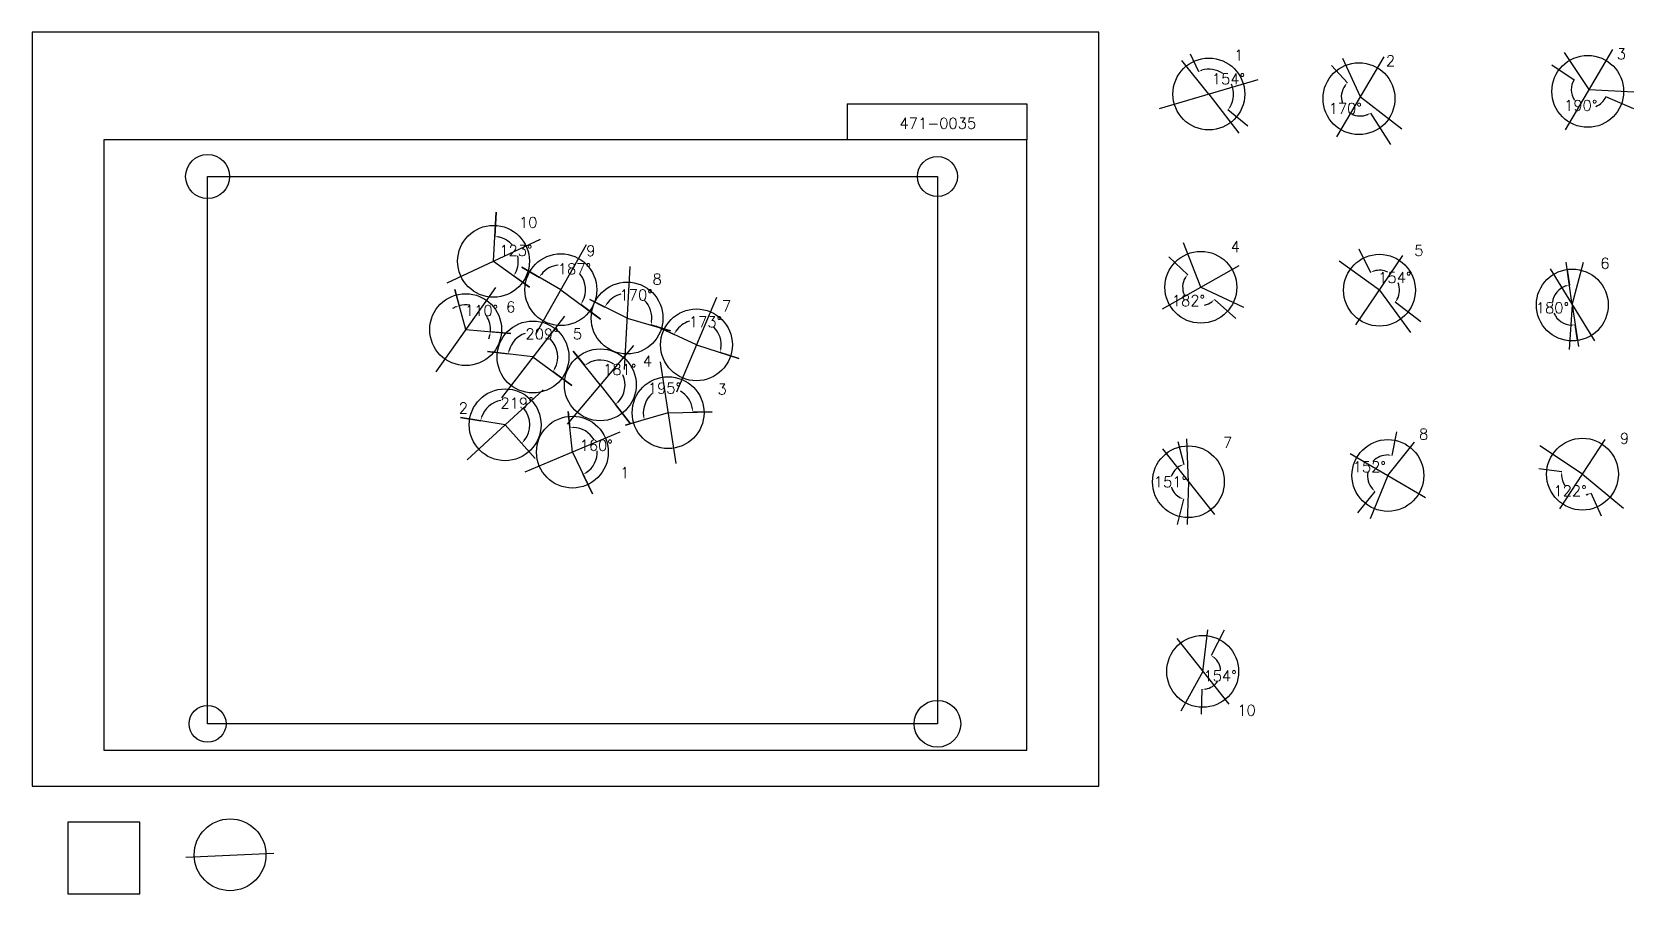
# Model space of a CAD drawing. Extents: x 0 to 2230150, y -150000 to 1050000.
import ezdxf

# ---------------------------------------------------------------- set-up
doc = ezdxf.new("R2010")
doc.units = 0
doc.header["$MEASUREMENT"] = 0
doc.layers.get('0').update_dxf_attribs({"linetype": 'CONTINUOUS'})
doc.layers.get('Defpoints').update_dxf_attribs({"linetype": 'CONTINUOUS'})
for name, color, linetype in [('_0-0_', 7, 'CONTINUOUS'), ('_0-1_V-nasSTD', 7, 'CONTINUOUS'), ('_0-2_番号', 7, 'CONTINUOUS'), ('ADD_LINE', 7, 'CONTINUOUS'), ('文字', 7, 'CONTINUOUS'), ('画像', 7, 'CONTINUOUS')]:
    doc.layers.add(name, color=color, linetype=linetype)
doc.layers.add('位置合わせ用', color=7, linetype='CONTINUOUS', plot=False)
doc.styles.get("Standard").update_dxf_attribs({"font": 'txt', "height": 15000, "bigfont": 'bigfont.shx'})
doc.dimstyles.get("Standard").update_dxf_attribs({"dimtxt": 0.18, "dimasz": 0.18, "dimexe": 0.18, "dimexo": 0.0625, "dimgap": 0.09, "dimtad": 0, "dimtih": 1, "dimtoh": 1, "dimdec": 4, "dimzin": 0, "dimdsep": 46, "dimtxsty": 'Standard', "dimcen": 0.09, "dimadec": 0, "dimazin": 0, "dimtfac": 1, "dimtdec": 4, "dimtofl": 0, "dimtmove": 0, "dimatfit": 3, "dimfxl": 1, "dimtolj": 1, "dimtzin": 0, "dimarcsym": 0})
picture_1 = doc.add_image_def('image1.jpg', size_in_pixel=(800, 600))

# ---------------------------------------------------------------- blocks, each defined once
blk = doc.blocks.new('-000-CCURVE_ORG002')
at = {"layer": '_0-0_', "color": 5, "linetype": 'Continuous'}
for p, q in [((30, -10), (10, -10)), ((10, -10), (10, -30)), ((30, -30), (30, -10)), ((10, -30), (30, -30))]:
    blk.add_line(p, q, dxfattribs=at)
blk = doc.blocks.new('-008-$$ATRU$$11$$背景色$$色$$0_0_0')
at = {"layer": '_0-2_番号'}
blk.add_blockref('-000-CCURVE_ORG002', (0, 0), dxfattribs=at)
blk = doc.blocks.new('*D27')
at = {"layer": 'ADD_LINE', "color": 0, "linetype": 'Continuous', "lineweight": -2}
for p, q in [((1612482, 1019756), (1623866, 995044)), ((1692790, 918934), (1664951, 941812))]:
    blk.add_line(p, q, dxfattribs=at)
for start, end in [(55.935441, 106.423298), (328.898292, 23.176446)]:
    blk.add_arc((1638300, 963714), 34496, start, end, dxfattribs=at)
at = {"layer": 'ADD_LINE', "color": 0}
for points in [[(1628254, 997582), (1628840, 996022), (1623866, 995045)], [(1667157, 946376), (1668518, 945414), (1664951, 941812)]]:
    blk.add_solid(points, dxfattribs=at)
at = {"layer": 'Defpoints', "color": 0}
for p in [(1612482, 1019756), (1638300, 963714), (1672046, 970868), (1692790, 918934)]:
    blk.add_point(p, dxfattribs=at)
at = {"layer": 'ADD_LINE', "color": 0, "linetype": 'Continuous', "insert": (1665608, 984790), "char_height": 15000, "attachment_point": 5}
blk.add_mtext('\\A1;154%%d', dxfattribs=at)
blk = doc.blocks.new('*D28')
at = {"color": 0, "linetype": 'Continuous', "lineweight": -2}
for p, q in [((1809179, 1003391), (1831324, 979396)), ((1891517, 893504), (1863720, 937271))]:
    blk.add_line(p, q, dxfattribs=at)
for start, end in [(143.458517, 199.177328), (242.968088, 291.666013)]:
    blk.add_arc((1849418, 959791), 26678, start, end, dxfattribs=at)
at = {"color": 0}
for points in [[(1828604, 975119), (1827364, 976233), (1831324, 979396)], [(1859646, 934256), (1858888, 935740), (1863721, 937271)]]:
    blk.add_solid(points, dxfattribs=at)
at = {"layer": 'Defpoints', "color": 0}
for p in [(1809179, 1003391), (1849418, 959791), (1823088, 955491), (1891518, 893504)]:
    blk.add_point(p, dxfattribs=at)
at = {"color": 0, "linetype": 'Continuous', "insert": (1828270, 943528), "char_height": 15000, "attachment_point": 5}
blk.add_mtext('\\A1;170%%d', dxfattribs=at)
blk = doc.blocks.new('*D31')
at = {"layer": 'ADD_LINE', "color": 0, "linetype": 'Continuous', "lineweight": -2}
for p, q in [((2115662, 1004203), (2146913, 983688)), ((2230150, 942907), (2190978, 959896))]:
    blk.add_line(p, q, dxfattribs=at)
for start, end in [(146.716384, 215.556167), (291.744567, 336.55299)]:
    blk.add_arc((2167922, 969896), 25131, start, end, dxfattribs=at)
at = {"layer": 'ADD_LINE', "color": 0}
for points in [[(2146913, 983688), (2146913, 983688), (2146913, 983688)], [(2190978, 959896), (2190978, 959896), (2190978, 959896)]]:
    blk.add_solid(points, dxfattribs=at)
at = {"layer": 'Defpoints', "color": 0}
for p in [(2115662, 1004204), (2167922, 969896), (2146156, 957332), (2230150, 942907)]:
    blk.add_point(p, dxfattribs=at)
at = {"layer": 'ADD_LINE', "color": 0, "linetype": 'Continuous', "insert": (2155982, 947782), "char_height": 15000, "attachment_point": 5}
blk.add_mtext('\\A1;190%%d', dxfattribs=at)
blk = doc.blocks.new('*D492')
at = {"color": 0, "linetype": 'Continuous', "lineweight": -2}
for p, q in [((1582560, 737261), (1608834, 712185)), ((1675657, 651191), (1646046, 677753))]:
    blk.add_line(p, q, dxfattribs=at)
for start, end in [(147.654398, 205.986177), (282.024317, 306.788949)]:
    blk.add_arc((1627174, 694681), 25352, start, end, dxfattribs=at)
at = {"color": 0}
for points in [[(1606412, 707733), (1605099, 708759), (1608834, 712185)], [(1642919, 673763), (1641794, 674993), (1646046, 677753)]]:
    blk.add_solid(points, dxfattribs=at)
at = {"layer": 'Defpoints', "color": 0}
for p in [(1582560, 737262), (1627174, 694681), (1602920, 687300), (1675658, 651190)]:
    blk.add_point(p, dxfattribs=at)
at = {"color": 0, "linetype": 'Continuous', "insert": (1609955, 676073), "char_height": 15000, "attachment_point": 5}
blk.add_mtext('\\A1;182%%d', dxfattribs=at)
blk = doc.blocks.new('*D493')
at = {"color": 0, "linetype": 'Continuous', "lineweight": -2}
for p, q in [((1847215, 748386), (1863522, 715452)), ((1933285, 646506), (1897834, 673710))]:
    blk.add_line(p, q, dxfattribs=at)
for start, end in [(64.877904, 105.999917), (332.840982, 21.383423)]:
    blk.add_arc((1875830, 690596), 27737, start, end, dxfattribs=at)
at = {"color": 0}
for points in [[(1867883, 718035), (1868485, 716481), (1863522, 715453)], [(1899804, 678380), (1901213, 677489), (1897835, 673710)]]:
    blk.add_solid(points, dxfattribs=at)
at = {"layer": 'Defpoints', "color": 0}
for p in [(1847214, 748386), (1887525, 715747), (1875830, 690596), (1933286, 646506)]:
    blk.add_point(p, dxfattribs=at)
at = {"color": 0, "linetype": 'Continuous', "insert": (1897257, 708209), "char_height": 15000, "attachment_point": 5}
blk.add_mtext('\\A1;154%%d', dxfattribs=at)
blk = doc.blocks.new('*D494')
at = {"color": 0, "linetype": 'Continuous', "lineweight": -2}
for p, q in [((2097719, 442479), (2129651, 438247)), ((2185031, 375777), (2170441, 407971))]:
    blk.add_line(p, q, dxfattribs=at)
for start, end in [(182.32444, 213.011449), (280.28229, 284.506363)]:
    blk.add_arc((2158450, 434431), 29051, start, end, dxfattribs=at)
at = {"color": 0}
for points in [[(2130255, 433215), (2128590, 433290), (2129651, 438247)], [(2166004, 405520), (2165449, 407092), (2170441, 407970)]]:
    blk.add_solid(points, dxfattribs=at)
at = {"layer": 'Defpoints', "color": 0}
for p in [(2097719, 442479), (2158450, 434431), (2134111, 418569), (2185032, 375776)]:
    blk.add_point(p, dxfattribs=at)
at = {"color": 0, "linetype": 'Continuous', "insert": (2141135, 411104), "char_height": 15000, "attachment_point": 5}
blk.add_mtext('\\A1;122%%d', dxfattribs=at)
blk = doc.blocks.new('*D495')
at = {"color": 0, "linetype": 'Continuous', "lineweight": -2}
for p, q in [((1899485, 493442), (1893065, 460614)), ((1845899, 380648), (1869761, 410403))]:
    blk.add_line(p, q, dxfattribs=at)
for start, end in [(88.997379, 136.834749), (170.916699, 221.208715)]:
    blk.add_arc((1887594, 432640), 28505, start, end, dxfattribs=at)
at = {"color": 0}
for points in [[(1888005, 460311), (1888181, 461969), (1893065, 460615)], [(1865573, 413259), (1866726, 414463), (1869761, 410403)]]:
    blk.add_solid(points, dxfattribs=at)
at = {"layer": 'Defpoints', "color": 0}
for p in [(1899486, 493442), (1869381, 454567), (1887594, 432640), (1845899, 380648)]:
    blk.add_point(p, dxfattribs=at)
at = {"color": 0, "linetype": 'Continuous', "insert": (1861739, 444640), "char_height": 15000, "attachment_point": 5}
blk.add_mtext('\\A1;152%%d', dxfattribs=at)
blk = doc.blocks.new('*D496')
at = {"color": 0, "linetype": 'Continuous', "lineweight": -2}
for p, q in [((1594921, 479957), (1603443, 448007)), ((1594453, 364310), (1603625, 399771))]:
    blk.add_line(p, q, dxfattribs=at)
for start, end in [(116.442259, 162.722612), (197.730428, 243.989803)]:
    blk.add_arc((1609870, 423913), 24936, start, end, dxfattribs=at)
at = {"color": 0}
for points in [[(1599060, 445461), (1598471, 447020), (1603443, 448007)], [(1598646, 400720), (1599223, 402284), (1603625, 399771)]]:
    blk.add_solid(points, dxfattribs=at)
at = {"layer": 'Defpoints', "color": 0}
for p in [(1594921, 479958), (1587247, 434403), (1609870, 423913), (1594453, 364310)]:
    blk.add_point(p, dxfattribs=at)
at = {"color": 0, "linetype": 'Continuous', "insert": (1584933, 423819), "char_height": 15000, "attachment_point": 5}
blk.add_mtext('\\A1;151%%d', dxfattribs=at)
blk = doc.blocks.new('*D497')
at = {"color": 0, "linetype": 'Continuous', "lineweight": -2}
for p, q in [((2137280, 719501), (2140368, 697666)), ((2151611, 620534), (2148379, 642348))]:
    blk.add_line(p, q, dxfattribs=at)
for start, end in [(108.314688, 172.816777), (204.310121, 268.164898)]:
    blk.add_arc((2144282, 669994), 27948, start, end, dxfattribs=at)
at = {"color": 0}
for points in [[(2135690, 695715), (2135310, 697337), (2140368, 697666)], [(2143435, 641228), (2143339, 642892), (2148379, 642348)]]:
    blk.add_solid(points, dxfattribs=at)
at = {"layer": 'Defpoints', "color": 0}
for p in [(2137280, 719501), (2144282, 669994), (2122350, 652671), (2151611, 620534)]:
    blk.add_point(p, dxfattribs=at)
at = {"color": 0, "linetype": 'Continuous', "insert": (2116623, 665988), "char_height": 15000, "attachment_point": 5}
blk.add_mtext('\\A1;180%%d', dxfattribs=at)
blk = doc.blocks.new('*D662')
at = {"color": 0, "linetype": 'Continuous', "lineweight": -2}
for p, q in [((1659684, 217062), (1641346, 182000)), ((1628066, 100544), (1629066, 134978))]:
    blk.add_line(p, q, dxfattribs=at)
for start, end in [(2.755917, 50.881259), (279.845571, 326.395586)]:
    blk.add_arc((1629789, 159904), 24936, start, end, dxfattribs=at)
at = {"color": 0}
for points in [[(1645980, 179947), (1645064, 178555), (1641346, 182001)], [(1633993, 136166), (1634112, 134504), (1629066, 134978)]]:
    blk.add_solid(points, dxfattribs=at)
at = {"layer": 'Defpoints', "color": 0}
for p in [(1659684, 217062), (1629789, 159904), (1648804, 143771), (1628066, 100544)]:
    blk.add_point(p, dxfattribs=at)
at = {"color": 0, "linetype": 'Continuous', "insert": (1653916, 153603), "char_height": 15000, "attachment_point": 5}
blk.add_mtext('\\A1;154%%d', dxfattribs=at)
blk = doc.blocks.new('*D665')
at = {"layer": 'ADD_LINE', "color": 0, "linetype": 'Continuous', "lineweight": -2}
for p, q in [((869103, 640518), (893747, 629037)), ((983771, 595551), (957851, 603897))]:
    blk.add_line(p, q, dxfattribs=at)
for start, end in [(106.687625, 146.70708), (350.464761, 45.524055)]:
    blk.add_arc((925015, 614469), 34496, start, end, dxfattribs=at)
at = {"layer": 'ADD_LINE', "color": 0}
for points in [[(895453, 633810), (896909, 632999), (893747, 629037)], [(958225, 608952), (959844, 608557), (957851, 603897)]]:
    blk.add_solid(points, dxfattribs=at)
at = {"layer": 'Defpoints', "color": 0}
for p in [(869103, 640518), (951527, 636538), (925015, 614469), (983771, 595551)]:
    blk.add_point(p, dxfattribs=at)
at = {"layer": 'ADD_LINE', "color": 0, "linetype": 'Continuous', "insert": (937610, 646583), "char_height": 15000, "attachment_point": 5}
blk.add_mtext('\\A1;173%%d', dxfattribs=at)
blk = doc.blocks.new('*D668')
at = {"layer": 'ADD_LINE', "color": 0, "linetype": 'Continuous', "lineweight": -2}
for p, q in [((776544, 677617), (797525, 667170)), ((888963, 634148), (861523, 642145))]:
    blk.add_line(p, q, dxfattribs=at)
for start, end in [(104.586002, 145.219132), (352.065409, 45.553391)]:
    blk.add_arc((828405, 651795), 34496, start, end, dxfattribs=at)
at = {"layer": 'ADD_LINE', "color": 0}
for points in [[(799355, 671898), (800789, 671049), (797525, 667170)], [(861755, 647208), (863385, 646859), (861523, 642144)]]:
    blk.add_solid(points, dxfattribs=at)
at = {"layer": 'Defpoints', "color": 0}
for p in [(776544, 677617), (824237, 686038), (828405, 651795), (888964, 634148)]:
    blk.add_point(p, dxfattribs=at)
at = {"layer": 'ADD_LINE', "color": 0, "linetype": 'Continuous', "insert": (840968, 683922), "char_height": 15000, "attachment_point": 5}
blk.add_mtext('\\A1;170%%d', dxfattribs=at)
blk = doc.blocks.new('*D671')
at = {"layer": 'ADD_LINE', "color": 0, "linetype": 'Continuous', "lineweight": -2}
for p, q in [((681724, 722482), (706246, 708450)), ((791332, 650346), (763875, 670746))]:
    blk.add_line(p, q, dxfattribs=at)
for start, end in [(96.013977, 141.908872), (331.701412, 38.271747)]:
    blk.add_arc((736186, 691318), 34496, start, end, dxfattribs=at)
at = {"layer": 'ADD_LINE', "color": 0}
for points in [[(708345, 713064), (709728, 712134), (706245, 708450)], [(765856, 675412), (767262, 674518), (763876, 670746)]]:
    blk.add_solid(points, dxfattribs=at)
at = {"layer": 'Defpoints', "color": 0}
for p in [(681724, 722482), (737423, 725791), (736186, 691318), (791332, 650346)]:
    blk.add_point(p, dxfattribs=at)
at = {"layer": 'ADD_LINE', "color": 0, "linetype": 'Continuous', "insert": (755072, 720184), "char_height": 15000, "attachment_point": 5}
blk.add_mtext('\\A1;187%%d', dxfattribs=at)
blk = doc.blocks.new('*D674')
at = {"layer": 'ADD_LINE', "color": 0, "linetype": 'Continuous', "lineweight": -2}
for p, q in [((646123, 799302), (644325, 765288)), ((692497, 694846), (670497, 710685))]:
    blk.add_line(p, q, dxfattribs=at)
for start, end in [(40.515966, 78.660523), (332.55888, 12.40479)]:
    blk.add_arc((642503, 730841), 34496, start, end, dxfattribs=at)
at = {"layer": 'ADD_LINE', "color": 0}
for points in [[(649390, 765490), (649181, 763836), (644325, 765288)], [(672407, 715381), (673827, 714507), (670497, 710685)]]:
    blk.add_solid(points, dxfattribs=at)
at = {"layer": 'Defpoints', "color": 0}
for p in [(646123, 799302), (642503, 730841), (676859, 733941), (692497, 694846)]:
    blk.add_point(p, dxfattribs=at)
at = {"layer": 'ADD_LINE', "color": 0, "linetype": 'Continuous', "insert": (673610, 745751), "char_height": 15000, "attachment_point": 5}
blk.add_mtext('\\A1;123%%d', dxfattribs=at)
blk = doc.blocks.new('*D677')
at = {"layer": 'ADD_LINE', "color": 0, "linetype": 'Continuous', "lineweight": -2}
for p, q in [((946990, 521033), (919984, 520603)), ((826140, 502765), (852374, 510406))]:
    blk.add_line(p, q, dxfattribs=at)
for start, end in [(129.520546, 187.928625), (9.224159, 59.79262)]:
    blk.add_arc((885493, 520054), 34496, start, end, dxfattribs=at)
at = {"layer": 'ADD_LINE', "color": 0}
for points in [[(850512, 515121), (852142, 515470), (852374, 510406)], [(918712, 525510), (920372, 525657), (919984, 520603)]]:
    blk.add_solid(points, dxfattribs=at)
at = {"layer": 'Defpoints', "color": 0}
for p in [(899511, 551573), (885493, 520054), (946990, 521033), (826140, 502764)]:
    blk.add_point(p, dxfattribs=at)
at = {"layer": 'ADD_LINE', "color": 0, "linetype": 'Continuous', "insert": (880348, 554164), "char_height": 15000, "attachment_point": 5}
blk.add_mtext('\\A1;195%%d', dxfattribs=at)
blk = doc.blocks.new('*D680')
at = {"layer": 'ADD_LINE', "color": 0, "linetype": 'Continuous', "lineweight": -2}
for p, q in [((753435, 605596), (769444, 585713)), ((832964, 504461), (812127, 531515))]:
    blk.add_line(p, q, dxfattribs=at)
for start, end in [(56.733002, 120.528031), (315.914786, 23.658254)]:
    blk.add_arc((791078, 558844), 34496, start, end, dxfattribs=at)
at = {"layer": 'ADD_LINE', "color": 0}
for points in [[(773082, 589244), (774030, 587873), (769444, 585713)], [(815302, 535467), (816412, 534223), (812127, 531515)]]:
    blk.add_solid(points, dxfattribs=at)
at = {"layer": 'Defpoints', "color": 0}
for p in [(753435, 605596), (791078, 558844), (825237, 563654), (832964, 504460)]:
    blk.add_point(p, dxfattribs=at)
at = {"layer": 'ADD_LINE', "color": 0, "linetype": 'Continuous', "insert": (818179, 580187), "char_height": 15000, "attachment_point": 5}
blk.add_mtext('\\A1;181%%d', dxfattribs=at)
blk = doc.blocks.new('*D683')
at = {"layer": 'ADD_LINE', "color": 0, "linetype": 'Continuous', "lineweight": -2}
for p, q in [((634090, 605347), (663153, 601807)), ((751661, 558037), (725261, 577302))]:
    blk.add_line(p, q, dxfattribs=at)
for start, end in [(108.752179, 164.742242), (332.193835, 45.462496)]:
    blk.add_arc((697395, 597635), 34496, start, end, dxfattribs=at)
at = {"layer": 'ADD_LINE', "color": 0}
for points in [[(663298, 606874), (664933, 606553), (663153, 601807)], [(727201, 581985), (728615, 581103), (725261, 577302)]]:
    blk.add_solid(points, dxfattribs=at)
at = {"layer": 'Defpoints', "color": 0}
for p in [(634090, 605347), (726125, 616728), (697395, 597635), (751661, 558037)]:
    blk.add_point(p, dxfattribs=at)
at = {"layer": 'ADD_LINE', "color": 0, "linetype": 'Continuous', "insert": (710056, 629724), "char_height": 15000, "attachment_point": 5}
blk.add_mtext('\\A1;209%%d', dxfattribs=at)
blk = doc.blocks.new('*D686')
at = {"layer": 'ADD_LINE', "color": 0, "linetype": 'Continuous', "lineweight": -2}
for p, q in [((588429, 691482), (594598, 668963)), ((666747, 630401), (638087, 632808))]:
    blk.add_line(p, q, dxfattribs=at)
for start, end in [(80.533258, 105.32089), (113.632966, 121.945042), (355.200247, 33.472611), (338.576095, 346.888171)]:
    blk.add_arc((603712, 635694), 34496, start, end, dxfattribs=at)
at = {"layer": 'ADD_LINE', "color": 0}
for points in [[(590162, 666511), (589606, 668082), (594598, 668964)], [(638132, 627739), (636485, 627998), (638087, 632808)]]:
    blk.add_solid(points, dxfattribs=at)
at = {"layer": 'Defpoints', "color": 0}
for p in [(588428, 691482), (632996, 653926), (603712, 635694), (666748, 630401)]:
    blk.add_point(p, dxfattribs=at)
at = {"layer": 'ADD_LINE', "color": 0, "linetype": 'Continuous', "insert": (625765, 662220), "char_height": 15000, "attachment_point": 5}
blk.add_mtext('\\A1;110%%d', dxfattribs=at)
blk = doc.blocks.new('*D689')
at = {"layer": 'ADD_LINE', "color": 0, "linetype": 'Continuous', "lineweight": -2}
for p, q in [((746509, 521501), (748768, 499477)), ((780235, 407208), (767271, 434090))]:
    blk.add_line(p, q, dxfattribs=at)
for start, end in [(29.321665, 87.543719), (304.057526, 3.145355)]:
    blk.add_arc((752287, 465161), 34496, start, end, dxfattribs=at)
at = {"layer": 'ADD_LINE', "color": 0}
for points in [[(753741, 500458), (753790, 498792), (748768, 499477)], [(771190, 437305), (772021, 435860), (767271, 434090)]]:
    blk.add_solid(points, dxfattribs=at)
at = {"layer": 'Defpoints', "color": 0}
for p in [(746509, 521502), (752287, 465161), (786162, 458648), (780235, 407208)]:
    blk.add_point(p, dxfattribs=at)
at = {"layer": 'ADD_LINE', "color": 0, "linetype": 'Continuous', "insert": (785479, 474554), "char_height": 15000, "attachment_point": 5}
blk.add_mtext('\\A1;160%%d', dxfattribs=at)
blk = doc.blocks.new('*D692')
at = {"layer": 'ADD_LINE', "color": 0, "linetype": 'Continuous', "lineweight": -2}
for p, q in [((596617, 513538), (624577, 508884)), ((700490, 456391), (681601, 477509))]:
    blk.add_line(p, q, dxfattribs=at)
for start, end in [(99.799635, 162.237955), (320.122511, 41.202246)]:
    blk.add_arc((658604, 503220), 34496, start, end, dxfattribs=at)
at = {"layer": 'ADD_LINE', "color": 0}
for points in [[(624943, 513940), (626563, 513548), (624577, 508884)], [(684478, 481683), (685676, 480524), (681601, 477509)]]:
    blk.add_solid(points, dxfattribs=at)
at = {"layer": 'Defpoints', "color": 0}
for p in [(654020, 537410), (596616, 513538), (658604, 503220), (700490, 456391)]:
    blk.add_point(p, dxfattribs=at)
at = {"layer": 'ADD_LINE', "color": 0, "linetype": 'Continuous', "insert": (675233, 533443), "char_height": 15000, "attachment_point": 5}
blk.add_mtext('\\A1;219%%d', dxfattribs=at)

msp = doc.modelspace()

# ---------------------------------------------------------------- linework, layer by layer
at = {"layer": '_0-1_V-nasSTD', "color": 7, "linetype": 'Continuous'}
for p, q in [((1485000, 1050000), (0, 1050000)), ((0, 1050000), (0, 0)), ((1485000, 1050000), (0, 1050000)), ((0, 1050000), (0, 0)), ((1485000, 0), (1485000, 1050000)), ((1485000, 0), (1485000, 1050000)), ((1135000, 950000), (1135000, 900000)), ((1135000, 950000), (1385000, 950000)), ((1385000, 950000), (1385000, 900000)), ((1385000, 900000), (100000, 900000)), ((100000, 900000), (100000, 50000)), ((1385000, 50000), (1385000, 900000)), ((100000, 50000), (1385000, 50000)), ((0, 0), (1485000, 0)), ((0, 0), (1485000, 0))]:
    msp.add_line(p, q, dxfattribs=at)
at = {"layer": 'ADD_LINE', "color": 5, "linetype": 'Continuous'}
for p, q in [((1638300.12759, 963713.94411), (1600657, 1010465.5)), ((1849417.68706, 959791.40858), (1824731.61592, 1013095)), ((2167921.53926, 969895.92252), (2133337.061, 1021586.01265)), ((1638300.12759, 963713.94411), (1680185.5, 909330)), ((1849417.68706, 959791.40858), (1907070.5, 915461)), ((2167921.53926, 969895.92252), (2230150.4375, 966693.63309)), ((642502.75, 730840.94411), (646123.5, 799302.5)), ((1627173.85936, 694681.42053), (1603053, 756584)), ((642502.75, 730840.94411), (692497, 694846)), ((736185.75, 691317.94411), (681723.5, 722482.33143)), ((1875829.60478, 690595.69901), (1819695, 730821)), ((2144282.17651, 669993.66595), (2135874.84661, 729434.5)), ((2144282.17651, 669993.66595), (2159881.11393, 729434.5)), ((603712.25, 635693.94411), (588428.5, 691482)), ((1627173.85936, 694681.42053), (1686782, 666999.5)), ((736185.75, 691317.94411), (791332.5, 650346.4257)), ((828404.75, 651795.44411), (776544, 677617)), ((1875829.60478, 690595.69901), (1919233, 631868.5)), ((2144282.17651, 669993.66595), (2139973.5, 607862)), ((2144282.17651, 669993.66595), (2152852.5, 612158.5)), ((828404.75, 651795.44411), (888963.5, 634148)), ((603712.25, 635693.94411), (666747.5, 630401)), ((925015.25, 614468.94411), (869103, 640518.5)), ((697395.25, 597635.44411), (634089.5, 605347.5)), ((791078.25, 558844.44411), (753435.12241, 605596)), ((925015.25, 614468.94411), (983771, 595551)), ((697395.25, 597635.44411), (751661.39548, 558037.42039)), ((791078.25, 558844.44411), (832963.62241, 504460.5)), ((658604.25, 503220.44411), (596616.5, 513538)), ((752287.25, 465161.44411), (746509, 521501.5)), ((885492.75, 520053.94411), (826139.5, 502764.5)), ((885492.75, 520053.94411), (946990.5, 521033)), ((658604.25, 503220.44411), (700489.62241, 456391.37141)), ((1609869.59541, 423912.59025), (1607859.5021, 483624.43754)), ((1887594.19761, 432639.77192), (1924592.5, 479202.5)), ((2158449.59821, 434430.75199), (2099218, 473956.5)), ((752287.25, 465161.44411), (780235, 407208)), ((1609869.59541, 423912.59025), (1608159.50179, 364310.06247)), ((1887594.19761, 432639.77192), (1862762, 372404)), ((2158449.59821, 434430.75199), (2215384.5, 387018.5)), ((1629789, 159904), (1636845.5, 217647.28885)), ((1629789, 159904), (1599375.79815, 104642.5))]:
    msp.add_line(p, q, dxfattribs=at)
at = {"layer": 'ADD_LINE', "color": 1, "linetype": 'Continuous'}
for p, q in [((1816519.43706, 903878.65858), (1882315.93706, 1015704.15858)), ((2135023.28926, 913983.17252), (2200819.78926, 1025808.67252)), ((1569397.37759, 943664.44411), (1707202.87759, 983763.44411)), ((707575.80159, 761091.05758), (577429.69841, 700590.83065)), ((771431.45727, 753826.43575), (700940.04273, 628809.45247)), ((1843082.10478, 642335.94901), (1908577.10478, 738855.44901)), ((832444.61682, 723442.15293), (824364.88318, 580148.7353)), ((1573690.48436, 664418.92053), (1680657.23436, 724943.92053)), ((2113351.05151, 720119.29095), (2175213.30151, 619868.04095)), ((645055.67485, 694347.9519), (562368.82515, 577039.93632)), ((953032.17564, 680534.23973), (896998.32436, 548403.64849)), ((741074.703, 654571.16922), (653715.797, 540699.719)), ((837335.80165, 613706.18235), (744820.69835, 503982.70587)), ((874682.45587, 590995.5324), (896303.04413, 449112.35582)), ((711384.63968, 551839.38973), (605823.86032, 454601.49849)), ((818386.40605, 493098.39057), (686188.09395, 437224.49766)), ((1573599.84541, 469670.84025), (1646139.34541, 378154.34025)), ((2126994.59821, 386171.00199), (2189904.59821, 482690.50199)), ((1835025.69761, 463233.02192), (1940162.69761, 402046.52192)), ((1593519.25, 205662.25), (1666058.75, 114145.75)), ((214262.32302, -98799.56876), (336470.78129, -93322.43898))]:
    msp.add_line(p, q, dxfattribs=at)
at = {"layer": 'ADD_LINE', "color": 5, "linetype": 'ByBlock'}
for centre in [(1638300.12759, 963713.94411), (1847299.84098, 957259.81804), (2165803.69318, 967364.33199), (642502.75, 730840.94411), (736185.75, 691317.94411), (1627173.85936, 694681.42053), (1875829.60478, 690595.69901), (2144282.17651, 669993.66595), (828404.75, 651795.44411), (603712.25, 635693.94411), (697395.25, 597635.44411), (925015.25, 614468.94411), (791078.25, 558844.44411), (885492.75, 520053.94411), (658604.25, 503220.44411), (752287.25, 465161.44411), (1609869.59541, 423912.59025), (1887594.19761, 432639.77192), (2158449.59821, 434430.75199), (1629789, 159904), (275704.61091, -95468.83904)]:
    msp.add_circle(centre, 50000, dxfattribs=at)
at = {"layer": '位置合わせ用', "color": 5, "linetype": 'Continuous'}
for centre, radius in [((244424.4, 848880.595), 30579.2687), ((1260424.4, 848880.595), 27848.33235), ((244424.4, 86880.595), 25672.78835), ((1260424.4, 86880.595), 32483.49996)]:
    msp.add_circle(centre, radius, dxfattribs=at)

# ---------------------------------------------------------------- block references
at = {"layer": '_0-0_', "xscale": 5000, "yscale": 5000, "zscale": 5000}
msp.add_blockref('-008-$$ATRU$$11$$背景色$$色$$0_0_0', (0, 0), dxfattribs=at)

# ---------------------------------------------------------------- texts
at = {"layer": '文字', "color": 5, "linetype": 'Continuous'}
for s, p in [('3', (2206162.5, 1012123.5)), ('1', (1673664.84659, 1010338.61449)), ('2', (1884735.5, 1002469.5)), ('10', (677867.469, 777465.61449)), ('4', (1668695.5, 743754)), ('9', (771550.469, 737942.61449)), ('5', (1924216.5, 738393)), ('6', (2183311.5, 720524.5)), ('8', (863769.469, 698420.11449)), ('6', (659964, 659623)), ('7', (960379.969, 661093.61449)), ('5', (752915, 622296.5)), ('4', (850257.5, 584237.5)), ('3', (954395.5, 545446.69804)), ('2', (594093, 519098.5)), ('8', (1930840.69761, 482615.93968)), ('9', (2210625.69761, 476897.98348)), ('7', (1657991.59541, 471180.02727)), ('1', (818786, 429075)), ('10', (1677911, 98195.5))]:
    msp.add_text(s, height=15000, dxfattribs=at).set_placement(p)
at = {"layer": '文字', "linetype": 'Continuous'}
msp.add_text('471-0035', height=15000, dxfattribs=at).set_placement((1207698.06436, 915464.91089))

# ---------------------------------------------------------------- dimensions: what is measured, and where the dimension line sits
at = {"color": 5, "linetype": 'Continuous'}
for base, center, p1, p2, picture, middle in [((1823088.23526, 955490.96023), (1849417.68706, 959791.40858), (1809178.77504, 1003391.05715), (1891517.5, 893504), '*D28', (1828269.9978, 943527.67201)), ((1602919.66927, 687300.1765), (1627173.85936, 694681.42053), (1582560, 737261.5), (1675657.5, 651190.5), '*D492', (1609955.37168, 676073.03042)), ((1887525.02456, 715746.55986), (1875829.60478, 690595.69901), (1847214.5, 748386.5), (1933285.5, 646506), '*D493', (1897256.73514, 708208.95339)), ((2122350.14113, 652670.99813), (2144282.17651, 669993.66595), (2137279.85621, 719500.91301), (2151611.40936, 620533.75951), '*D497', (2116622.71578, 665988.26601)), ((1869381.14317, 454567.03326), (1887594.19761, 432639.77192), (1899485.5, 493442.5), (1845899, 380648), '*D495', (1861738.50652, 444639.91276)), ((1587247.09662, 434402.94997), (1609869.59541, 423912.59025), (1594921, 479957.5), (1594452.55209, 364310), '*D496', (1584933.35154, 423818.56891)), ((2134111.47282, 418568.6119), (2158449.59821, 434430.75199), (2097719, 442479), (2185031.5, 375776.5), '*D494', (2141135.0292, 411103.5675)), ((1648803.90553, 143771.4718), (1629789, 159904), (1659684.47103, 217061.94462), (1628066.5, 100544), '*D662', (1653916.18486, 153602.8851))]:
    dim = msp.add_angular_dim_3p(base=base, center=center, p1=p1, p2=p2, dimstyle='Standard', override={"dimasz": 5000, "dimtmove": 2}, dxfattribs=at)
    dim.commit()
    dim.dimension.update_dxf_attribs({"geometry": picture, "text_midpoint": middle})
at = {"layer": 'ADD_LINE', "color": 5, "linetype": 'Continuous'}
for base, center, p1, p2, override, picture, middle in [((1672045.78438, 970867.8893), (1638300.12759, 963713.94411), (1612481.5, 1019756.5), (1692790, 918933.5), {"dimasz": 5000, "dimtmove": 2}, '*D27', (1665608.30751, 984790.2719)), ((2146156.07889, 957332.10205), (2167921.53926, 969895.92252), (2115661.5, 1004203.5), (2230150.5, 942906.93528), {"dimtmove": 2}, '*D31', (2155981.84538, 947781.93238)), ((676858.82991, 733940.63076), (642502.75, 730840.94411), (646123.5, 799302.5), (692497, 694846), {"dimasz": 5000, "dimtmove": 2}, '*D674', (673609.50427, 745751.28021)), ((737423.47847, 725791.35868), (736185.75, 691317.94411), (681723.5, 722482.33143), (791332.5, 650346.4257), {"dimasz": 5000, "dimtmove": 2}, '*D671', (755071.69624, 720184.34878)), ((632995.79264, 653926.39909), (603712.25, 635693.94411), (588428.5, 691482), (666747.5, 630401), {"dimasz": 5000, "dimtmove": 2}, '*D686', (625765.20683, 662219.69347)), ((824237.49417, 686038.43263), (828404.75, 651795.44411), (776544, 677617), (888963.5, 634148), {"dimasz": 5000, "dimtmove": 2}, '*D668', (840967.70514, 683922.07547)), ((951527.3649, 636538.29045), (925015.25, 614468.94411), (869103, 640518.5), (983771, 595551), {"dimasz": 5000, "dimtmove": 2}, '*D665', (937609.79545, 646583.20432)), ((726125.40958, 616728.01373), (697395.25, 597635.44411), (634089.5, 605347.5), (751661.39548, 558037.42039), {"dimasz": 5000, "dimtmove": 2}, '*D683', (710055.84172, 629723.72392)), ((825236.89521, 563654.35487), (791078.25, 558844.44411), (753435.12241, 605596), (832963.62241, 504460.5), {"dimasz": 5000, "dimtmove": 2}, '*D680', (818178.90372, 580186.95689)), ((899511.4921, 551572.5601), (885492.75, 520053.94411), (826139.5, 502764.5), (946990.5, 521033), {"dimasz": 5000, "dimtmove": 2}, '*D677', (880348.48873, 554163.83798)), ((654020.00323, 537410.10579), (658604.25, 503220.44411), (596616.5, 513538), (700489.62241, 456391.37141), {"dimasz": 5000, "dimtmove": 2}, '*D692', (675233.07296, 533443.45738)), ((786162.30227, 458647.68039), (752287.25, 465161.44411), (746509, 521501.5), (780235, 407208), {"dimasz": 5000, "dimtmove": 2}, '*D689', (785479.461, 474554.28249))]:
    dim = msp.add_angular_dim_3p(base=base, center=center, p1=p1, p2=p2, dimstyle='Standard', override=override, dxfattribs=at)
    dim.commit()
    dim.dimension.update_dxf_attribs({"geometry": picture, "text_midpoint": middle})

# ---------------------------------------------------------------- pictures from other files: only their frames are drawn
at = {"layer": '画像', "color": 5, "linetype": 'Continuous'}
image = msp.add_image(picture_1, insert=(244424.4, 86880.595), size_in_units=(1016000, 762000), dxfattribs=at)
image.dxf.flags = 7

doc.saveas('drawing.dxf')
